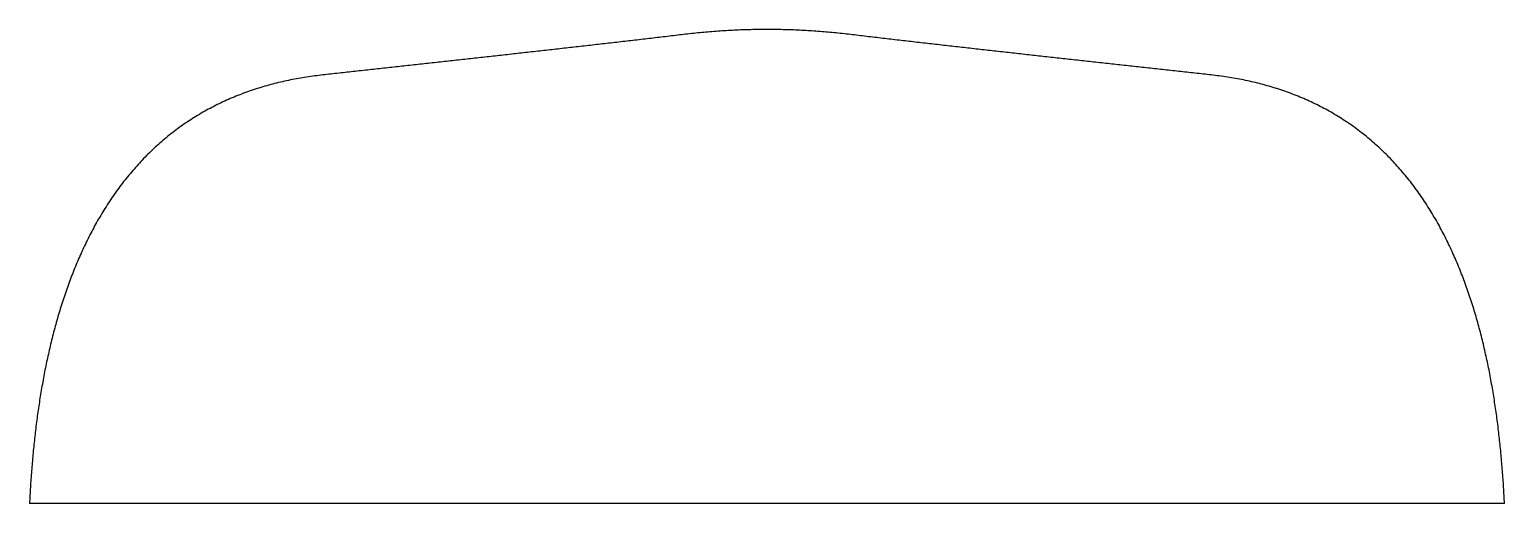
# Model space of a CAD drawing. Extents: x 0 to 40, y 0 to 12.9.
import ezdxf

# ---------------------------------------------------------------- set-up
doc = ezdxf.new("R2010")
doc.units = 0

msp = doc.modelspace()

# ---------------------------------------------------------------- linework, layer by layer
at = {"layer": 'COPPER'}
for points in [[(40, 0), (40, 0.000002), (39.997328, 0.055247), (39.99456, 0.110487), (39.991693, 0.165722), (39.988728, 0.220952), (39.985664, 0.276176), (39.9825, 0.331395), (39.979235, 0.386608), (39.97587, 0.441815), (39.972402, 0.497016), (39.968832, 0.55221), (39.965158, 0.607397), (39.96138, 0.662577), (39.957497, 0.71775), (39.953509, 0.772916), (39.949415, 0.828074), (39.945214, 0.883223), (39.940904, 0.938365), (39.936487, 0.993497), (39.931959, 1.048621), (39.927322, 1.103736), (39.922574, 1.158841), (39.917715, 1.213937), (39.912742, 1.269022), (39.907657, 1.324097), (39.902457, 1.379162), (39.897143, 1.434216), (39.891713, 1.489258), (39.886166, 1.544289), (39.880502, 1.599307), (39.874719, 1.654314), (39.868817, 1.709307), (39.862795, 1.764288), (39.856653, 1.819255), (39.850388, 1.874209), (39.844001, 1.929148), (39.83749, 1.984073), (39.830855, 2.038983), (39.824094, 2.093878), (39.817207, 2.148757), (39.810192, 2.20362), (39.803049, 2.258466), (39.795777, 2.313296), (39.788375, 2.368108), (39.780841, 2.422902), (39.773175, 2.477677), (39.765376, 2.532434), (39.757443, 2.587172), (39.749375, 2.64189), (39.74117, 2.696587), (39.732828, 2.751264), (39.724348, 2.805919), (39.715728, 2.860553), (39.706968, 2.915164), (39.698066, 2.969753), (39.689022, 3.024318), (39.679834, 3.078859), (39.670501, 3.133375), (39.661022, 3.187866), (39.651396, 3.242331), (39.641622, 3.29677), (39.631698, 3.351182), (39.621624, 3.405566), (39.611398, 3.459922), (39.60102, 3.514249), (39.590487, 3.568547), (39.579799, 3.622814), (39.568954, 3.677049), (39.557952, 3.731254), (39.546791, 3.785425), (39.535469, 3.839563), (39.523986, 3.893668), (39.51234, 3.947737), (39.500531, 4.001771), (39.488556, 4.055769), (39.476414, 4.109729), (39.464104, 4.163652), (39.451625, 4.217535), (39.438976, 4.271379), (39.426155, 4.325182), (39.41316, 4.378943), (39.399991, 4.432662), (39.386646, 4.486337), (39.373123, 4.539968), (39.359422, 4.593554), (39.34554, 4.647093), (39.331477, 4.700584), (39.31723, 4.754028), (39.3028, 4.807421), (39.288183, 4.860764), (39.273378, 4.914056), (39.258385, 4.967294), (39.243202, 5.020479), (39.227827, 5.073608), (39.212258, 5.126681), (39.196494, 5.179697), (39.180534, 5.232654), (39.164376, 5.28555), (39.148019, 5.338386), (39.131461, 5.391158), (39.1147, 5.443867), (39.097735, 5.49651), (39.080564, 5.549087), (39.063186, 5.601596), (39.045599, 5.654034), (39.027802, 5.706402), (39.009792, 5.758698), (38.991569, 5.810919), (38.973131, 5.863064), (38.954476, 5.915133), (38.935602, 5.967122), (38.916508, 6.019031), (38.897193, 6.070858), (38.877653, 6.122602), (38.857889, 6.174259), (38.837898, 6.22583), (38.817679, 6.277311), (38.79723, 6.328701), (38.776549, 6.379999), (38.755635, 6.431201), (38.734486, 6.482308), (38.7131, 6.533315), (38.691476, 6.584223), (38.669612, 6.635027), (38.647507, 6.685727), (38.625158, 6.73632), (38.602564, 6.786805), (38.579724, 6.837178), (38.556636, 6.887438), (38.533299, 6.937583), (38.50971, 6.987609), (38.485868, 7.037516), (38.461771, 7.087301), (38.437419, 7.136961), (38.412809, 7.186493), (38.387939, 7.235896), (38.362809, 7.285167), (38.337417, 7.334303), (38.311761, 7.383302), (38.285839, 7.432161), (38.259651, 7.480877), (38.233194, 7.529449), (38.206468, 7.577873), (38.179471, 7.626146), (38.152202, 7.674265), (38.124658, 7.722229), (38.09684, 7.770033), (38.068745, 7.817676), (38.040372, 7.865153), (38.01172, 7.912463), (37.982789, 7.959602), (37.953575, 8.006567), (37.92408, 8.053355), (37.894301, 8.099963), (37.864237, 8.146388), (37.833887, 8.192627), (37.803251, 8.238677), (37.772327, 8.284534), (37.741115, 8.330194), (37.709613, 8.375656), (37.677821, 8.420916), (37.645739, 8.465969), (37.613364, 8.510814), (37.580698, 8.555446), (37.547739, 8.599863), (37.514486, 8.64406), (37.48094, 8.688034), (37.447099, 8.731783), (37.412964, 8.775302), (37.378535, 8.818589), (37.34381, 8.861639), (37.30879, 8.904449), (37.273475, 8.947017), (37.237864, 8.989337), (37.201958, 9.031407), (37.165757, 9.073224), (37.129262, 9.114783), (37.092472, 9.156082), (37.055387, 9.197117), (37.018009, 9.237885), (36.980337, 9.278381), (36.942373, 9.318603), (36.904116, 9.358548), (36.865568, 9.398211), (36.82673, 9.43759), (36.787602, 9.476682), (36.748186, 9.515482), (36.708481, 9.553988), (36.668491, 9.592197), (36.628215, 9.630104), (36.587656, 9.667708), (36.546814, 9.705005), (36.505691, 9.741992), (36.464288, 9.778665), (36.422608, 9.815023), (36.380652, 9.851062), (36.338421, 9.886778), (36.295918, 9.922171), (36.253144, 9.957235), (36.210102, 9.99197), (36.166794, 10.026372), (36.123221, 10.060439), (36.079386, 10.094168), (36.035292, 10.127557), (35.990941, 10.160604), (35.946335, 10.193306), (35.901476, 10.225661), (35.856368, 10.257667), (35.811013, 10.289322), (35.765414, 10.320625), (35.719573, 10.351572), (35.673494, 10.382163), (35.627179, 10.412396), (35.580631, 10.442269), (35.533853, 10.471781), (35.486848, 10.50093), (35.43962, 10.529716), (35.39217, 10.558136), (35.344504, 10.586189), (35.296623, 10.613876), (35.248531, 10.641194), (35.200231, 10.668143), (35.151727, 10.694723), (35.103022, 10.720932), (35.054118, 10.74677), (35.00502, 10.772236), (34.955732, 10.79733), (34.906255, 10.822053), (34.856594, 10.846402), (34.806752, 10.87038), (34.756733, 10.893985), (34.70654, 10.917218), (34.656176, 10.940078), (34.605644, 10.962566), (34.55495, 10.984683), (34.504094, 11.006429), (34.453082, 11.027804), (34.401917, 11.048809), (34.350601, 11.069444), (34.299138, 11.089711), (34.247533, 11.10961), (34.195787, 11.129142), (34.143904, 11.148308), (34.091889, 11.167109), (34.039743, 11.185546), (33.98747, 11.203621), (33.935074, 11.221334), (33.882557, 11.238687), (33.829923, 11.255682), (33.777176, 11.272319), (33.724317, 11.2886), (33.67135, 11.304527), (33.618279, 11.320102), (33.565106, 11.335325), (33.511834, 11.350199), (33.458466, 11.364725), (33.405006, 11.378906), (33.351455, 11.392742), (33.297817, 11.406237), (33.244094, 11.419391), (33.19029, 11.432207), (33.136407, 11.444686), (33.082448, 11.456832), (33.028415, 11.468645), (32.97431, 11.480127), (32.920137, 11.491282), (32.865898, 11.502111), (32.811596, 11.512616), (32.757232, 11.522799), (32.702809, 11.532663), (32.64833, 11.542209), (32.593796, 11.551441), (32.539211, 11.560359), (32.484575, 11.568968), (32.429892, 11.577267), (32.375163, 11.585261), (32.320391, 11.592951), (32.265577, 11.60034), (32.210724, 11.607429), (32.155834, 11.614222), (32.100907, 11.62072), (32.045947, 11.626926), (31.990965, 11.632932), (31.935982, 11.638932), (31.880999, 11.644934), (31.826016, 11.650936), (31.771033, 11.656938), (31.71605, 11.662942), (31.661068, 11.668947), (31.606085, 11.674952), (31.551103, 11.680958), (31.496121, 11.686965), (31.441138, 11.692973), (31.386156, 11.698982), (31.331174, 11.704991), (31.276192, 11.711002), (31.22121, 11.717013), (31.166229, 11.723025), (31.111247, 11.729038), (31.056265, 11.735052), (31.001284, 11.741067), (30.946303, 11.747083), (30.891321, 11.7531), (30.83634, 11.759118), (30.781359, 11.765136), (30.726378, 11.771156), (30.671397, 11.777176), (30.616417, 11.783198), (30.561436, 11.78922), (30.506456, 11.795244), (30.451475, 11.801268), (30.396495, 11.807294), (30.341515, 11.81332), (30.286535, 11.819348), (30.231555, 11.825376), (30.176575, 11.831406), (30.121595, 11.837436), (30.066615, 11.843468), (30.011636, 11.849501), (29.956657, 11.855535), (29.901677, 11.86157), (29.846698, 11.867606), (29.791719, 11.873643), (29.73674, 11.879681), (29.681761, 11.88572), (29.626783, 11.891761), (29.571804, 11.897803), (29.516826, 11.903845), (29.461848, 11.909889), (29.40687, 11.915935), (29.351892, 11.921981), (29.296914, 11.928029), (29.241936, 11.934077), (29.186958, 11.940128), (29.131981, 11.946179), (29.077004, 11.952231), (29.022026, 11.958285), (28.967049, 11.96434), (28.912072, 11.970397), (28.857096, 11.976455), (28.802119, 11.982514), (28.747143, 11.988574), (28.692166, 11.994636), (28.63719, 12.000699), (28.582214, 12.006764), (28.527238, 12.01283), (28.472263, 12.018897), (28.417287, 12.024966), (28.362312, 12.031037), (28.307337, 12.037109), (28.252362, 12.043182), (28.197387, 12.049257), (28.142412, 12.055333), (28.087438, 12.061411), (28.032463, 12.06749), (27.977489, 12.073572), (27.922515, 12.079654), (27.867541, 12.085739), (27.812568, 12.091824), (27.757594, 12.097912), (27.702621, 12.104001), (27.647648, 12.110092), (27.592675, 12.116185), (27.537702, 12.12228), (27.48273, 12.128376), (27.427757, 12.134474), (27.372785, 12.140574), (27.317813, 12.146676), (27.262842, 12.152779), (27.20787, 12.158885), (27.152899, 12.164992), (27.097928, 12.171101), (27.042957, 12.177213), (26.987987, 12.183326), (26.933016, 12.189441), (26.878046, 12.195559), (26.823076, 12.201678), (26.768107, 12.2078), (26.713137, 12.213924), (26.658168, 12.22005), (26.603199, 12.226178), (26.54823, 12.232309), (26.493262, 12.238442), (26.438294, 12.244577), (26.383326, 12.250714), (26.328358, 12.256854), (26.273391, 12.262997), (26.218424, 12.269141), (26.163457, 12.275289), (26.10849, 12.281439), (26.053524, 12.287591), (25.998558, 12.293747), (25.943593, 12.299905), (25.888627, 12.306066), (25.833662, 12.312229), (25.778698, 12.318395), (25.723733, 12.324565), (25.668769, 12.330737), (25.613806, 12.336912), (25.558842, 12.343091), (25.503879, 12.349272), (25.448917, 12.355457), (25.393955, 12.361645), (25.338993, 12.367836), (25.284031, 12.374031), (25.22907, 12.380229), (25.174109, 12.386431), (25.119149, 12.392636), (25.064189, 12.398845), (25.00923, 12.405058), (24.954271, 12.411275), (24.899312, 12.417495), (24.844354, 12.42372), (24.789397, 12.429949), (24.734439, 12.436182), (24.679483, 12.442419), (24.624527, 12.44866), (24.569571, 12.454907), (24.514616, 12.461158), (24.459661, 12.467413), (24.404707, 12.473674), (24.349754, 12.479939), (24.294801, 12.48621), (24.239849, 12.492486), (24.184897, 12.498767), (24.129946, 12.505055), (24.074996, 12.511347), (24.020046, 12.517646), (23.965097, 12.523951), (23.910149, 12.530262), (23.855201, 12.53658), (23.800255, 12.542904), (23.745309, 12.549235), (23.690364, 12.555574), (23.635419, 12.56192), (23.580476, 12.568273), (23.525533, 12.574634), (23.470592, 12.581004), (23.415651, 12.587382), (23.360712, 12.593769), (23.305774, 12.600166), (23.250836, 12.606571), (23.1959, 12.612987), (23.140965, 12.619413), (23.086032, 12.625851), (23.031099, 12.632299), (22.976169, 12.638759), (22.921239, 12.645232), (22.866311, 12.651719), (22.811385, 12.658218), (22.756461, 12.664733), (22.701538, 12.671263), (22.646617, 12.677809), (22.591698, 12.684372), (22.536782, 12.690954), (22.481868, 12.697555), (22.426956, 12.704177), (22.372047, 12.710822), (22.317141, 12.717491), (22.262235, 12.72416), (22.207313, 12.730691), (22.152372, 12.737065), (22.097413, 12.743279), (22.042436, 12.749335), (21.987442, 12.755232), (21.93243, 12.76097), (21.877403, 12.766548), (21.82236, 12.771967), (21.767301, 12.777226), (21.712227, 12.782325), (21.657138, 12.787264), (21.602036, 12.792042), (21.546919, 12.79666), (21.49179, 12.801118), (21.436647, 12.805414), (21.381493, 12.80955), (21.326326, 12.813525), (21.271149, 12.817338), (21.21596, 12.820991), (21.160761, 12.824481), (21.105551, 12.827811), (21.050333, 12.830978), (20.995105, 12.833984), (20.939869, 12.836828), (20.884624, 12.83951), (20.829372, 12.84203), (20.774113, 12.844387), (20.718847, 12.846583), (20.663575, 12.848616), (20.608297, 12.850487), (20.553014, 12.852195), (20.497726, 12.853741), (20.442434, 12.855124), (20.387138, 12.856345), (20.331839, 12.857402), (20.276537, 12.858298), (20.221232, 12.85903), (20.165925, 12.8596), (20.110618, 12.860007), (20.055309, 12.860251), (19.999999, 12.860332), (19.94469, 12.860251), (19.889381, 12.860007), (19.834073, 12.8596), (19.778766, 12.85903), (19.723462, 12.858298), (19.66816, 12.857402), (19.61286, 12.856345), (19.557564, 12.855124), (19.502272, 12.853741), (19.446984, 12.852195), (19.391701, 12.850487), (19.336423, 12.848616), (19.281151, 12.846583), (19.225885, 12.844387), (19.170626, 12.84203), (19.115374, 12.83951), (19.06013, 12.836828), (19.004893, 12.833984), (18.949666, 12.830978), (18.894447, 12.827811), (18.839238, 12.824481), (18.784039, 12.820991), (18.72885, 12.817338), (18.673672, 12.813525), (18.618506, 12.80955), (18.563351, 12.805414), (18.508209, 12.801118), (18.453079, 12.79666), (18.397963, 12.792042), (18.34286, 12.787263), (18.287772, 12.782325), (18.232698, 12.777226), (18.177639, 12.771967), (18.122595, 12.766548), (18.067568, 12.76097), (18.012557, 12.755232), (17.957563, 12.749335), (17.902586, 12.743279), (17.847626, 12.737065), (17.792685, 12.730691), (17.737763, 12.724159), (17.682857, 12.71749), (17.627951, 12.710822), (17.573042, 12.704177), (17.51813, 12.697555), (17.463216, 12.690954), (17.4083, 12.684372), (17.353381, 12.677809), (17.29846, 12.671263), (17.243538, 12.664733), (17.188613, 12.658218), (17.133687, 12.651718), (17.078759, 12.645232), (17.02383, 12.638759), (16.968899, 12.632299), (16.913967, 12.62585), (16.859033, 12.619413), (16.804098, 12.612987), (16.749162, 12.606571), (16.694225, 12.600165), (16.639286, 12.593769), (16.584347, 12.587382), (16.529406, 12.581004), (16.474465, 12.574634), (16.419522, 12.568273), (16.364579, 12.561919), (16.309635, 12.555574), (16.25469, 12.549235), (16.199744, 12.542904), (16.144797, 12.536579), (16.08985, 12.530262), (16.034901, 12.523951), (15.979952, 12.517646), (15.925003, 12.511347), (15.870052, 12.505054), (15.815101, 12.498767), (15.76015, 12.492486), (15.705198, 12.48621), (15.650245, 12.479939), (15.595291, 12.473674), (15.540337, 12.467413), (15.485383, 12.461157), (15.430427, 12.454907), (15.375472, 12.44866), (15.320516, 12.442419), (15.265559, 12.436181), (15.210602, 12.429948), (15.155644, 12.42372), (15.100686, 12.417495), (15.045727, 12.411274), (14.990768, 12.405058), (14.935809, 12.398845), (14.880849, 12.392636), (14.825889, 12.386431), (14.770928, 12.380229), (14.715967, 12.374031), (14.661006, 12.367836), (14.606044, 12.361645), (14.551081, 12.355457), (14.496119, 12.349272), (14.441156, 12.343091), (14.386193, 12.336912), (14.331229, 12.330737), (14.276265, 12.324565), (14.221301, 12.318395), (14.166336, 12.312229), (14.111371, 12.306065), (14.056406, 12.299905), (14.00144, 12.293747), (13.946474, 12.287591), (13.891508, 12.281439), (13.836541, 12.275289), (13.781575, 12.269141), (13.726608, 12.262996), (13.67164, 12.256854), (13.616673, 12.250714), (13.561705, 12.244577), (13.506736, 12.238441), (13.451768, 12.232309), (13.396799, 12.226178), (13.34183, 12.22005), (13.286861, 12.213924), (13.231892, 12.2078), (13.176922, 12.201678), (13.121952, 12.195559), (13.066982, 12.189441), (13.012012, 12.183326), (12.957041, 12.177213), (12.90207, 12.171101), (12.847099, 12.164992), (12.792128, 12.158884), (12.737157, 12.152779), (12.682185, 12.146675), (12.627213, 12.140574), (12.572241, 12.134474), (12.517269, 12.128376), (12.462296, 12.122279), (12.407323, 12.116185), (12.352351, 12.110092), (12.297377, 12.104001), (12.242404, 12.097912), (12.187431, 12.091824), (12.132457, 12.085738), (12.077483, 12.079654), (12.022509, 12.073571), (11.967535, 12.06749), (11.912561, 12.061411), (11.857586, 12.055333), (11.802612, 12.049257), (11.747637, 12.043182), (11.692662, 12.037108), (11.637687, 12.031037), (11.582711, 12.024966), (11.527736, 12.018897), (11.47276, 12.01283), (11.417784, 12.006764), (11.362808, 12.000699), (11.307832, 11.994636), (11.252856, 11.988574), (11.197879, 11.982514), (11.142903, 11.976455), (11.087926, 11.970397), (11.032949, 11.96434), (10.977972, 11.958285), (10.922995, 11.952231), (10.868017, 11.946179), (10.81304, 11.940127), (10.758062, 11.934077), (10.703085, 11.928028), (10.648107, 11.921981), (10.593129, 11.915934), (10.538151, 11.909889), (10.483172, 11.903845), (10.428194, 11.897802), (10.373216, 11.891761), (10.318237, 11.88572), (10.263258, 11.879681), (10.208279, 11.873643), (10.1533, 11.867605), (10.098321, 11.861569), (10.043342, 11.855535), (9.988362, 11.849501), (9.933383, 11.843468), (9.878403, 11.837436), (9.823424, 11.831406), (9.768444, 11.825376), (9.713464, 11.819348), (9.658484, 11.81332), (9.603504, 11.807294), (9.548523, 11.801268), (9.493543, 11.795244), (9.438562, 11.78922), (9.383582, 11.783198), (9.328601, 11.777176), (9.27362, 11.771156), (9.218639, 11.765136), (9.163658, 11.759117), (9.108677, 11.7531), (9.053696, 11.747083), (8.998714, 11.741067), (8.943733, 11.735052), (8.888751, 11.729038), (8.83377, 11.723025), (8.778788, 11.717013), (8.723806, 11.711001), (8.668824, 11.704991), (8.613842, 11.698981), (8.55886, 11.692973), (8.503878, 11.686965), (8.448896, 11.680958), (8.393913, 11.674952), (8.338931, 11.668946), (8.283948, 11.662942), (8.228965, 11.656938), (8.173983, 11.650935), (8.119, 11.644933), (8.064017, 11.638932), (8.009034, 11.632932), (7.954051, 11.626926), (7.899091, 11.62072), (7.844165, 11.614222), (7.789274, 11.607429), (7.734421, 11.60034), (7.679607, 11.592951), (7.624835, 11.585261), (7.570106, 11.577267), (7.515423, 11.568967), (7.460788, 11.560359), (7.406202, 11.551441), (7.351669, 11.542209), (7.297189, 11.532663), (7.242766, 11.522799), (7.188403, 11.512616), (7.1341, 11.502111), (7.079861, 11.491282), (7.025688, 11.480127), (6.971584, 11.468644), (6.917551, 11.456831), (6.863591, 11.444686), (6.809708, 11.432206), (6.755904, 11.41939), (6.702182, 11.406236), (6.648544, 11.392742), (6.594993, 11.378905), (6.541532, 11.364725), (6.488165, 11.350198), (6.434893, 11.335324), (6.38172, 11.320101), (6.328648, 11.304527), (6.275682, 11.2886), (6.222823, 11.272318), (6.170075, 11.255681), (6.117441, 11.238687), (6.064925, 11.221334), (6.012528, 11.20362), (5.960256, 11.185546), (5.90811, 11.167108), (5.856094, 11.148307), (5.804212, 11.129141), (5.752466, 11.109609), (5.70086, 11.08971), (5.649398, 11.069444), (5.598082, 11.048808), (5.546916, 11.027803), (5.495904, 11.006428), (5.445049, 10.984683), (5.394354, 10.962566), (5.343823, 10.940077), (5.293459, 10.917217), (5.243266, 10.893984), (5.193246, 10.870379), (5.143404, 10.846402), (5.093744, 10.822052), (5.044267, 10.79733), (4.994978, 10.772235), (4.94588, 10.746769), (4.896977, 10.720931), (4.848272, 10.694722), (4.799767, 10.668143), (4.751468, 10.641193), (4.703376, 10.613875), (4.655495, 10.586189), (4.607828, 10.558135), (4.560379, 10.529715), (4.513151, 10.500929), (4.466146, 10.47178), (4.419368, 10.442268), (4.37282, 10.412395), (4.326505, 10.382162), (4.280425, 10.351571), (4.234585, 10.320624), (4.188985, 10.289321), (4.14363, 10.257666), (4.098522, 10.22566), (4.053664, 10.193305), (4.009058, 10.160603), (3.964706, 10.127556), (3.920612, 10.094167), (3.876778, 10.060438), (3.833205, 10.026371), (3.789897, 9.991969), (3.746855, 9.957234), (3.704081, 9.92217), (3.661578, 9.886777), (3.619347, 9.851061), (3.577391, 9.815022), (3.535711, 9.778664), (3.494308, 9.741991), (3.453185, 9.705004), (3.412343, 9.667707), (3.371783, 9.630103), (3.331508, 9.592195), (3.291517, 9.553987), (3.251813, 9.515481), (3.212397, 9.476681), (3.173269, 9.437589), (3.134431, 9.39821), (3.095883, 9.358547), (3.057626, 9.318602), (3.019662, 9.27838), (2.98199, 9.237883), (2.944612, 9.197116), (2.907527, 9.156081), (2.870737, 9.114782), (2.834241, 9.073223), (2.798041, 9.031406), (2.762135, 8.989336), (2.726524, 8.947015), (2.691209, 8.904448), (2.656189, 8.861638), (2.621464, 8.818588), (2.587035, 8.775301), (2.5529, 8.731782), (2.519059, 8.688033), (2.485513, 8.644058), (2.45226, 8.599861), (2.419301, 8.555445), (2.386635, 8.510813), (2.35426, 8.465968), (2.322178, 8.420914), (2.290386, 8.375655), (2.258884, 8.330193), (2.227672, 8.284532), (2.196748, 8.238675), (2.166112, 8.192626), (2.135762, 8.146387), (2.105699, 8.099962), (2.075919, 8.053354), (2.046424, 8.006565), (2.017211, 7.9596), (1.988279, 7.912461), (1.959627, 7.865152), (1.931254, 7.817674), (1.903159, 7.770032), (1.875341, 7.722227), (1.847798, 7.674264), (1.820528, 7.626144), (1.793531, 7.577871), (1.766805, 7.529447), (1.740348, 7.480876), (1.71416, 7.432159), (1.688239, 7.3833), (1.662582, 7.334301), (1.63719, 7.285165), (1.61206, 7.235895), (1.58719, 7.186492), (1.56258, 7.136959), (1.538228, 7.087299), (1.514131, 7.037515), (1.49029, 6.987608), (1.466701, 6.937581), (1.443363, 6.887436), (1.420275, 6.837176), (1.397435, 6.786803), (1.374841, 6.736319), (1.352493, 6.685725), (1.330387, 6.635026), (1.308523, 6.584221), (1.286899, 6.533314), (1.265514, 6.482306), (1.244365, 6.4312), (1.22345, 6.379997), (1.202769, 6.3287), (1.18232, 6.277309), (1.162101, 6.225828), (1.14211, 6.174258), (1.122346, 6.1226), (1.102807, 6.070857), (1.083491, 6.01903), (1.064397, 5.967121), (1.045524, 5.915131), (1.026868, 5.863063), (1.00843, 5.810917), (0.990207, 5.758696), (0.972198, 5.706401), (0.9544, 5.654033), (0.936813, 5.601594), (0.919435, 5.549085), (0.902265, 5.496509), (0.8853, 5.443865), (0.868539, 5.391157), (0.85198, 5.338384), (0.835623, 5.285549), (0.819465, 5.232652), (0.803505, 5.179695), (0.787742, 5.12668), (0.772173, 5.073607), (0.756798, 5.020477), (0.741614, 4.967293), (0.726621, 4.914054), (0.711817, 4.860763), (0.6972, 4.80742), (0.682769, 4.754026), (0.668523, 4.700583), (0.65446, 4.647091), (0.640578, 4.593552), (0.626877, 4.539966), (0.613354, 4.486336), (0.600009, 4.43266), (0.586839, 4.378941), (0.573845, 4.32518), (0.561024, 4.271377), (0.548374, 4.217533), (0.535895, 4.16365), (0.523586, 4.109728), (0.511444, 4.055767), (0.499469, 4.00177), (0.487659, 3.947736), (0.476014, 3.893666), (0.464531, 3.839562), (0.453209, 3.785423), (0.442048, 3.731252), (0.431045, 3.677048), (0.420201, 3.622812), (0.409513, 3.568545), (0.39898, 3.514248), (0.388601, 3.459921), (0.378376, 3.405565), (0.368301, 3.351181), (0.358378, 3.296769), (0.348604, 3.24233), (0.338978, 3.187864), (0.329499, 3.133373), (0.320166, 3.078857), (0.310978, 3.024316), (0.301934, 2.969751), (0.293032, 2.915163), (0.284272, 2.860551), (0.275652, 2.805918), (0.267172, 2.751262), (0.25883, 2.696585), (0.250625, 2.641888), (0.242557, 2.58717), (0.234624, 2.532433), (0.226825, 2.477676), (0.219159, 2.4229), (0.211625, 2.368106), (0.204223, 2.313294), (0.196951, 2.258465), (0.189808, 2.203618), (0.182793, 2.148756), (0.175906, 2.093877), (0.169145, 2.038982), (0.16251, 1.984072), (0.155999, 1.929147), (0.149612, 1.874207), (0.143347, 1.819254), (0.137204, 1.764286), (0.131183, 1.709306), (0.125281, 1.654312), (0.119498, 1.599306), (0.113834, 1.544287), (0.108287, 1.489256), (0.102857, 1.434214), (0.097542, 1.37916), (0.092343, 1.324096), (0.087257, 1.269021), (0.082285, 1.213935), (0.077426, 1.15884), (0.072678, 1.103734), (0.06804, 1.04862), (0.063513, 0.993496), (0.059096, 0.938363), (0.054786, 0.883222), (0.050585, 0.828072), (0.046491, 0.772914), (0.042502, 0.717749), (0.03862, 0.662576), (0.034842, 0.607396), (0.031168, 0.552208), (0.027598, 0.497014), (0.02413, 0.441814), (0.020764, 0.386607), (0.0175, 0.331394), (0.014336, 0.276175), (0.011272, 0.22095), (0.008307, 0.16572), (0.00544, 0.110485), (0.002672, 0.055245), (0, 0)], [(40, 0), (0, 0)]]:
    msp.add_lwpolyline(points, dxfattribs=at)

doc.saveas('drawing.dxf')
